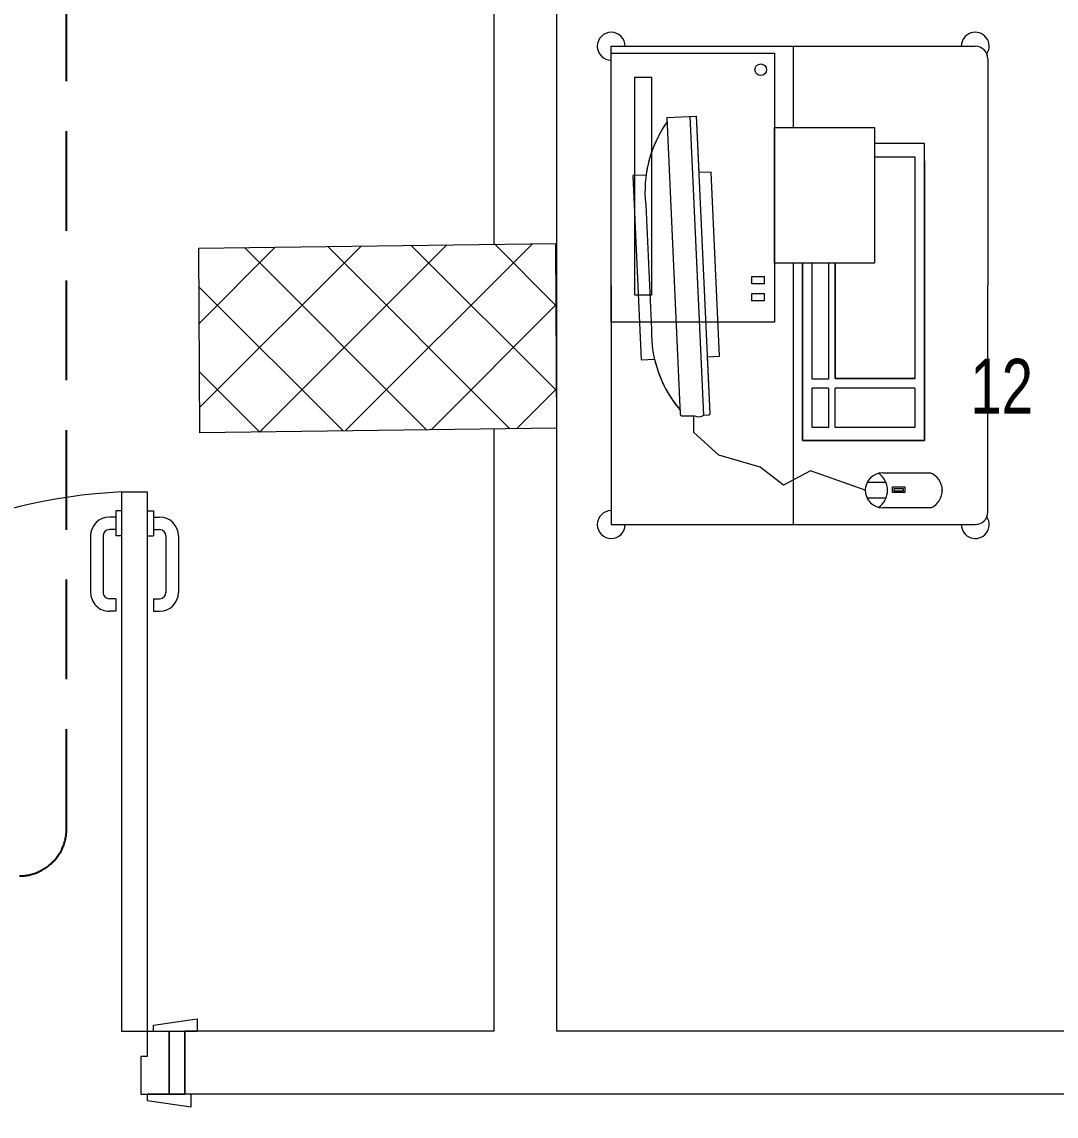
# Model space of a CAD drawing. Header units: inches. Extents: x -12418 to 57169, y -29325 to 19878.
# Drawn here: x 40947 to 42595, y -6982 to -5240 of the extents above; entities that cross this region are included whole.
import ezdxf

# ---------------------------------------------------------------- set-up
doc = ezdxf.new("R2010")
doc.units = ezdxf.units.IN
doc.header["$LTSCALE"] = 25
doc.header["$MEASUREMENT"] = 0
doc.linetypes.add('DASHDOT', pattern=[25.4, 12.7, -6.35, 0, -6.35])
doc.linetypes.add('HIDDEN', pattern=[9.525, 6.35, -3.175])
for name, color, linetype, lineweight in [('00-Ground Floor$0$72_EGR_EQP_TAG', 142, 'Continuous', 5), ('00-Ground Floor$0$C-HYDR-CTCH', 251, 'Continuous', 5), ('00-Ground Floor$0$Hatch', 254, 'Continuous', 5), ('00-Ground Floor$0$LOADING', 253, 'Continuous', 5), ('00-Ground Floor$0$Walls', 251, 'Continuous', 5), ('00-Ground Floor$0$Wooden Joinery', 251, 'Continuous', 5), ('E-LITE-CLNG-CNDT', 6, 'DASHDOT', 35), ('E-POWR-FLOR-CNDT', 6, 'HIDDEN', 25)]:
    doc.layers.add(name, color=color, linetype=linetype, lineweight=lineweight)
doc.styles.add('00-Ground Floor$0$X3G_ENTITY_257CFD', font='swisscl.ttf', dxfattribs={"height": 200})

# ---------------------------------------------------------------- blocks, each defined once
blk = doc.blocks.new('00-Ground Floor$0$A$C72370EFE')
at = {"layer": '00-Ground Floor$0$Wooden Joinery'}
for p, q in [((-0.01, -0.03), (-0.01, -0.07)), ((0, -0.03), (-0.01, -0.03)), ((0.04, -0.03), (0.05, -0.03)), ((0.05, -0.03), (0.05, -0.07)), ((-0.01, -0.04), (-0.02, -0.04)), ((0.05, -0.04), (0.06, -0.04)), ((-0.01, -0.06), (-0.02, -0.06)), ((0.05, -0.06), (0.06, -0.06)), ((-0.05, -0.07), (-0.05, -0.16)), ((-0.03, -0.07), (-0.03, -0.16)), ((0, -0.07), (-0.01, -0.07)), ((0.04, -0.07), (0.05, -0.07)), ((0.07, -0.07), (0.07, -0.16)), ((0.09, -0.07), (0.09, -0.16)), ((-0.01, -0.17), (-0.02, -0.17)), ((-0.01, -0.17), (-0.01, -0.19)), ((0.05, -0.17), (0.06, -0.17)), ((0.05, -0.17), (0.05, -0.19)), ((-0.01, -0.19), (-0.02, -0.19)), ((0.05, -0.19), (0.06, -0.19))]:
    blk.add_line(p, q, dxfattribs=at)
for centre, radius, start, end in [((-0.02, -0.07), 0.03, 90, 180), ((0.06, -0.07), 0.03, 0, 90), ((-0.02, -0.07), 0.01, 90, 180), ((0.06, -0.07), 0.01, 0, 90), ((-0.02, -0.16), 0.03, 180, 270), ((-0.02, -0.16), 0.01, 180, 270), ((0.06, -0.16), 0.01, 270, 0), ((0.06, -0.16), 0.03, 270, 0)]:
    blk.add_arc(centre, radius, start, end, dxfattribs=at)
blk = doc.blocks.new('00-Ground Floor$0$A$C5DAD61B4')
at = {"layer": '00-Ground Floor$0$Wooden Joinery'}
for points in [[(80, 959.1), (80, 969.1), (10, 979.1), (10, 959.1)], [(940, 959.1), (940, 969.1), (1010, 979.1), (1010, 959.1)], [(70, 859.1), (70, 849.1), (0, 839.1), (0, 859.1)], [(120, 859.1), (120, 0), (80, 0), (80, 859.1)], [(950, 859.1), (950, 849.1), (1020, 839.1), (1020, 859.1)]]:
    blk.add_lwpolyline(points, close=True, dxfattribs=at)
for points in [[(45, 859.1), (45, 959.1), (20, 959.1), (20, 859.1), (45, 859.1)], [(45, 859.1), (80, 859.1), (80, 899.1), (90, 899.1), (90, 959.1), (45, 959.1), (45, 859.1)], [(975, 859.1), (940, 859.1), (940, 899.1), (930, 899.1), (930, 959.1), (975, 959.1), (975, 859.1)], [(975, 859.1), (975, 959.1), (1000, 959.1), (1000, 859.1), (975, 859.1)]]:
    blk.add_lwpolyline(points, dxfattribs=at)
blk.add_arc((80, 859.1), 860, 272.666, 0, dxfattribs=at)
at = {"layer": '00-Ground Floor$0$Wooden Joinery', "xscale": 999.9999999998854, "yscale": 999.9999999998854, "zscale": 999.9999999998854, "rotation": 180}
blk.add_blockref('00-Ground Floor$0$A$C72370EFE', (120, 0), dxfattribs=at)
blk = doc.blocks.new('00-Ground Floor$0$M.168.61.15')
at = {"layer": '00-Ground Floor$0$LOADING'}
for p, q in [((-10248.8, 19911.8), (-10248.8, 20292.7)), ((-10248.8, 20292.7), (-9668.8, 20292.7)), ((-9958.8, 20292.7), (-9958.8, 20163.4)), ((-9648.8, 20272.7), (-9648.8, 19911.8)), ((-10160.3, 20179.3), (-10113, 20181.5)), ((-10101.1, 19705.1), (-10123, 20181)), ((-10091.3, 19708), (-10113, 20181.7)), ((-10108.9, 20091.4), (-10113, 20181.7)), ((-10160.3, 20179.3), (-10138.7, 19705.9)), ((-9749.5, 20110), (-9749.5, 19664.7)), ((-9749.5, 19664.7), (-9749.5, 20110)), ((-10193.1, 20087.5), (-10214.1, 20086.6)), ((-10193.1, 20087.5), (-10214.1, 20086.6)), ((-10214.1, 20086.6), (-10200.8, 19793.4)), ((-10214.1, 20086.6), (-10200.8, 19793.4)), ((-10089.4, 20092.2), (-10108.9, 20091.4)), ((-10089.4, 20092.2), (-10108.9, 20091.4)), ((-10076.1, 19799.1), (-10089.4, 20092.2)), ((-10076.1, 19799.1), (-10089.4, 20092.2)), ((-9765.1, 20069.2), (-9765.1, 19763.5)), ((-10193.8, 20040.3), (-10184.8, 19841.3)), ((-9958.8, 19947.3), (-9958.8, 19530.9)), ((-9944, 19664.7), (-9944, 19947.3)), ((-9944, 19947.3), (-9944, 19664.7)), ((-9902.4, 19947.3), (-9902.4, 19762.4)), ((-9892, 19763.5), (-9892, 19947.3)), ((-10248.8, 19911.8), (-10248.8, 19530.9)), ((-9648.8, 19550.9), (-9648.8, 19911.8)), ((-10095.5, 19798.2), (-10076.1, 19799.1)), ((-10095.5, 19798.2), (-10076.1, 19799.1)), ((-10091.3, 19708), (-10095.5, 19798.2)), ((-10200.8, 19793.4), (-10179.8, 19794.3)), ((-10200.8, 19793.4), (-10179.9, 19794.3)), ((-9765.1, 19763.5), (-9892, 19763.5)), ((-9928.4, 19685.5), (-9928.4, 19747.9)), ((-9902.4, 19747.9), (-9928.4, 19747.9)), ((-9902.4, 19747.9), (-9902.4, 19685.5)), ((-9765.1, 19747.9), (-9892, 19747.9)), ((-9892, 19685.5), (-9892, 19747.9)), ((-9765.1, 19747.9), (-9765.1, 19685.5)), ((-10139, 19713.2), (-10138.7, 19705.9)), ((-10136.6, 19704), (-10116.2, 19704.2)), ((-10136.6, 19704), (-10116.2, 19704.2)), ((-10116.9, 19677.7), (-10117.2, 19704.2)), ((-10101.1, 19705.1), (-10093.2, 19705.8)), ((-10101.1, 19705.1), (-10093.2, 19705.8)), ((-10077.1, 19641.4), (-10116.9, 19677.7)), ((-9902.4, 19685.5), (-9928.4, 19685.5)), ((-9765.1, 19685.5), (-9892, 19685.5)), ((-9749.5, 19664.7), (-9944, 19664.7)), ((-9944, 19664.7), (-9749.5, 19664.7)), ((-10011.5, 19622.3), (-10077.1, 19641.4)), ((-9974.3, 19593.8), (-10011.5, 19622.3)), ((-9931.1, 19616.3), (-9974.3, 19593.8)), ((-9844, 19585.4), (-9931.1, 19616.3)), ((-9811, 19597.7), (-9841.1, 19597.7)), ((-9811, 19573), (-9841.1, 19573)), ((-10248.8, 19530.9), (-9668.8, 19530.9))]:
    blk.add_line(p, q, dxfattribs=at)
for points in [[(-9988.6, 20281.4), (-9988.6, 19853.1), (-10248.8, 19853.1), (-10248.8, 20281.4)], [(-10184.6, 20243.5), (-10184.6, 19896.1), (-10210.9, 19896.1), (-10210.9, 20243.5)], [(-9829.3, 20163.4), (-9829.3, 19947.3), (-9988.6, 19947.3), (-9988.6, 20163.4)], [(-10004.9, 19926), (-10004.9, 19914.5), (-10025, 19914.5), (-10025, 19926)], [(-10004.9, 19898.7), (-10004.9, 19887.3), (-10025, 19887.3), (-10025, 19898.7)], [(-9780.9, 19591), (-9780.9, 19581.8), (-9800.5, 19581.8), (-9800.5, 19591)], [(-9783.4, 19588.5), (-9783.4, 19584.3), (-9798, 19584.3), (-9798, 19588.5)]]:
    blk.add_lwpolyline(points, close=True, dxfattribs=at)
for points in [[(-9944, 19947.3), (-9944, 19664.7), (-9749.5, 19664.7), (-9749.5, 20137.8), (-9829.3, 20137.8)], [(-9892, 19947.3), (-9892, 19763.5), (-9764.8, 19763.5), (-9764.8, 20116), (-9829.3, 20116)], [(-9902.4, 19947.3), (-9902.4, 19762.4), (-9928.4, 19762.4), (-9928.4, 19947.3)], [(-9816, 19613.4), (-9740.9, 19613.4)], [(-9721.3, 19585.4), (-9721.3, 19584.8)], [(-9739.5, 19557.4), (-9816, 19557.4)]]:
    blk.add_lwpolyline(points, dxfattribs=at)
blk.add_circle((-10010.6, 20255.2), 9.18, dxfattribs=at)
for centre, radius, start, end in [((-10248.8, 20292.7), 22.2, 0, 270), ((-9668.8, 20292.7), 22.2, 326.3067, 180), ((-9668.8, 20272.7), 20, 0, 90), ((-10002.1, 20061.1), 192.9, 144.9564, 186.199), ((-10002.1, 20061.1), 192.9, 144.9564, 172.1216), ((-9991.9, 19838), 192.9, 179.0011, 220.3267), ((-9991.9, 19838), 192.9, 193.0799, 220.3268), ((-10136.6, 19706), 2.08, 182.6241, 270.6241), ((-10136.6, 19706), 2.08, 182.6241, 270.6241), ((-10109.4, 19716.2), 13.8, 240.5606, 306.8112), ((-10109.4, 19716.2), 13.8, 240.5606, 306.8112), ((-10093.4, 19707.9), 2.08, 274.6241, 2.6239), ((-10093.4, 19707.9), 2.08, 274.6241, 2.6239), ((-9816, 19585.4), 28, 90, 270), ((-9841.6, 19585.4), 33, 304.6644, 55.3356), ((-9751.5, 19585.1), 30.2, 293.3421, 69.5419), ((-10248.8, 19530.9), 22.2, 90, 0), ((-9668.8, 19530.9), 22.2, 180, 33.6936), ((-9668.8, 19550.9), 20, 270, 0)]:
    blk.add_arc(centre, radius, start, end, dxfattribs=at)
blk = doc.blocks.new('00-Ground Floor')
at = {"layer": '00-Ground Floor$0$Hatch'}
h = blk.add_hatch(dxfattribs=at)
h.set_pattern_fill('ANSI37', color=256, scale=30)
h.set_pattern_definition([(45, (-1981.42, -13099.68), (-67.35192, 67.35192), []), (135, (-1981.42, -13099.68), (-67.35192, -67.35192), [])])
h.paths.add_polyline_path([(48971.2, 8818.2), (48367.3, 8810.1), (48371.2, 8521.7), (48975.1, 8529.8)])
h.paths.add_polyline_path([(41810.5, 8810.5), (41227, 8805), (41207, 8513.7), (41790.5, 8519.1)])
h.paths.add_polyline_path([(27433.5, 8803.1), (26834.4, 8799), (26828.7, 8506), (27427.8, 8510)])
h.paths.add_polyline_path([(34618.7, 8805.3), (34017.5, 8797.8), (34009.3, 8512.1), (34610.5, 8519.6)])
h.paths.add_polyline_path([(20214.3, 8812.4), (19607.8, 8790.5), (19622.4, 8498), (20228.8, 8519.8)])
h.paths.add_polyline_path([(13477.7, 8802), (12255.7, 8825.9), (12249.3, 8529.8), (13471.3, 8505.8)])
h.paths.add_polyline_path([(13491.8, 1601.9), (12276.8, 1586.2), (12263.3, 1293.7), (13478.3, 1309.4)])
h.paths.add_polyline_path([(13465.7, -5591.3), (12262.6, -5607.3), (12256.9, -5900.3), (13460, -5884.3)])
h.paths.add_polyline_path([(13484.2, -12790), (12287.5, -12801.4), (12290.4, -13095.9), (13487, -13084.4)])
h.paths.add_polyline_path([(5849.2, -12787.9), (5245.6, -12791.6), (5256.3, -13077.1), (5859.8, -13073.4)])
h.paths.add_polyline_path([(5833.8, -5589.9), (5236.9, -5588.3), (5236.8, -5889.5), (5833.6, -5891)])
h.paths.add_polyline_path([(5843.6, 1599.7), (5224.3, 1600.9), (5213.7, 1298), (5833, 1296.7)])
h.paths.add_polyline_path([(5820.3, 8779.1), (5219.7, 8793.5), (5216, 8503.9), (5816.7, 8489.4)])
h.paths.add_polyline_path([(-1378.8, 8777.2), (-1981.4, 8799.9), (-1979.5, 8511.6), (-1376.9, 8488.9)])
h.paths.add_polyline_path([(-1371.1, -5601.1), (-1973.1, -5608.1), (-1969.7, -5899.7), (-1367.7, -5892.7)])
h.paths.add_polyline_path([(-1353.5, -12795.7), (-1951.9, -12796.7), (-1947.1, -13097.4), (-1348.7, -13096.4)])
h.paths.add_polyline_path([(20233.2, -12782.5), (19627.5, -12795.4), (19633.2, -13096.6), (20238.9, -13083.7)])
h.paths.add_polyline_path([(20226.6, -5590), (19632.3, -5607.6), (19634.4, -5904.1), (20228.7, -5886.6)])
h.paths.add_polyline_path([(20217.9, 1618), (19619, 1610.4), (19623, 1310.2), (20221.9, 1317.9)])
h.paths.add_polyline_path([(27418.3, 1602.8), (26816.3, 1607.5), (26820.6, 1315.3), (27422.5, 1310.7)])
h.paths.add_polyline_path([(27422, -5579.9), (26818.1, -5597.5), (26831.6, -5897.5), (27431.7, -5876.5)])
h.paths.add_polyline_path([(27438.1, -12795.9), (26834.3, -12789.3), (26831.9, -13075), (27435.7, -13081.6)])
h.paths.add_polyline_path([(34636.6, -12785.4), (34039.3, -12800), (34048.3, -13099.7), (34645.6, -13085.1)])
h.paths.add_polyline_path([(34629.3, -5597.1), (34028, -5595.2), (34029.2, -5892.4), (34630.4, -5894.3)])
h.paths.add_polyline_path([(34592.8, 1606.7), (34012, 1611.4), (34031.7, 1321.6), (34612.5, 1316.9)])
h.paths.add_polyline_path([(41796.2, 1606), (41198.6, 1619.8), (41200.6, 1327.8), (41798.2, 1314.1)])
h.paths.add_polyline_path([(41797.2, -5592.6), (41228.8, -5600.2), (41230.6, -5894.3), (41799, -5886.7)])
h.paths.add_polyline_path([(41834.3, -12789.7), (41229, -12792.4), (41230.4, -13096.9), (41835.6, -13094.3)])
h.paths.add_polyline_path([(49008.5, -12790.2), (48420.5, -12774.1), (48407.3, -13081.4), (48995.3, -13097.4)])
h.paths.add_polyline_path([(48992.7, -5590.8), (48389.5, -5589.7), (48387.5, -5886.2), (48990.7, -5887.3)])
at = {"layer": '00-Ground Floor$0$C-HYDR-CTCH', "flags": 128}
blk.add_lwpolyline([(41230.6, -5894.3), (41228.8, -5600.2), (41797.2, -5592.6), (41799, -5886.7), (41230.6, -5894.3)], dxfattribs=at)
at = {"layer": '00-Ground Floor$0$Walls'}
for p, q in [((41699, -2847.4), (41699, -5593.9)), ((41799, -2847.4, 0), (41799, -6847.4)), ((41699, -5888), (41699, -6847.4)), ((41699, -6847.4), (41206.6, -6847.4, 0)), ((41206.6, -6847.4, 0), (41206.6, -6947.4, 0)), ((43777.5, -6847.4, 0), (41799, -6847.4, 0)), ((43777.5, -6947.4, 0), (41206.6, -6947.4, 0))]:
    blk.add_line(p, q, dxfattribs=at)
at = {"layer": '00-Ground Floor$0$LOADING'}
blk.add_blockref('00-Ground Floor$0$M.168.61.15', (52134.8, -25571.2, 0), dxfattribs=at)
at = {"layer": '00-Ground Floor$0$Wooden Joinery', "rotation": 180}
blk.add_blockref('00-Ground Floor$0$A$C5DAD61B4', (41226.6, -5988.4, 0), dxfattribs=at)
at = {"layer": '00-Ground Floor$0$72_EGR_EQP_TAG', "insert": (42508.1, -5776.4, 0), "char_height": 87.47, "attachment_point": 2, "style": '00-Ground Floor$0$X3G_ENTITY_257CFD'}
blk.add_mtext('12', dxfattribs=at)

msp = doc.modelspace()

# ---------------------------------------------------------------- linework, layer by layer
at = {"layer": 'E-POWR-FLOR-CNDT', "elevation": 0}
msp.add_lwpolyline([(40277.2, -6599.9), (40943.3, -6599.9, 0.414214), (41018.3, -6524.9), (41018.3, -4054.3, -0.414214), (41093.3, -3979.3), (41451.6, -3979.3), (41575.3, -3855.5)], format="xyb", dxfattribs=at)

# ---------------------------------------------------------------- block references
at = {"layer": 'E-LITE-CLNG-CNDT'}
msp.add_blockref('00-Ground Floor', (0, 0), dxfattribs=at)

doc.saveas('drawing.dxf')
